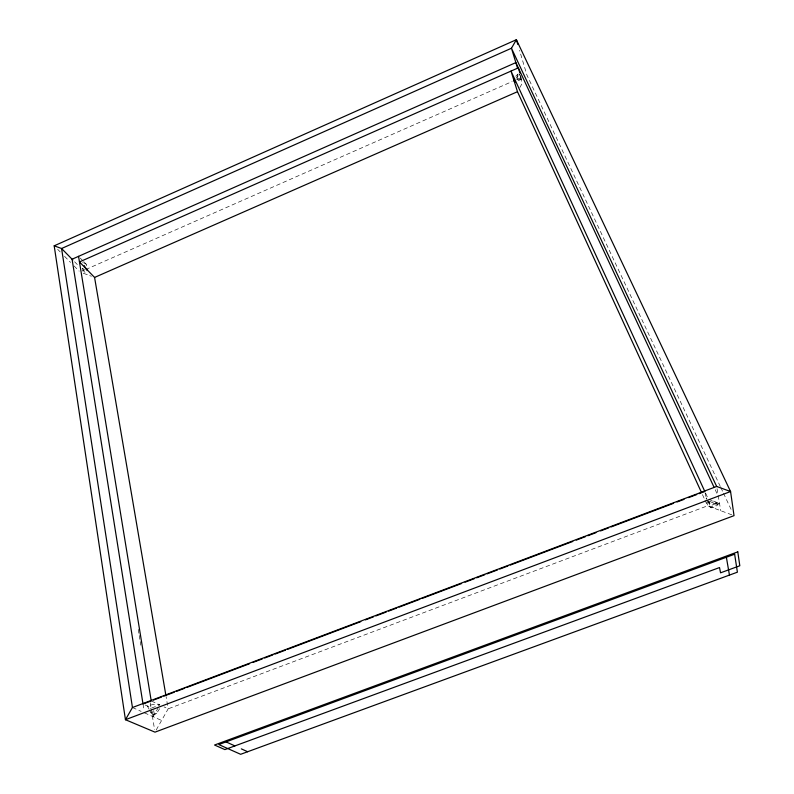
<?xml version="1.0" encoding="UTF-8"?>
<svg xmlns="http://www.w3.org/2000/svg" width="794" height="794" viewBox="0 0 794 794"><rect width="100%" height="100%" fill="white"/><g stroke="black" fill="none" stroke-linecap="round" stroke-linejoin="round"><path stroke-width="0.6" stroke-dasharray="3.97 2.98" d="M521.241 78.477C523.385 80.005 516.269 78.179 515.316 81.057M159.703 708.625L156.537 713.439L152.845 714.947M517.142 79.618L518.135 74.844L518.829 74.457M156.19 730.023L168.179 708.834L166.095 696.616M519.842 87.529L522.204 83.36L519.415 74.239M149.689 710.293L153.123 716.694L158.602 707.077M516.08 78.358L519.068 73.098M517.261 74.745L518.164 73.921M156.765 713.22L153.431 714.987A3.712 1.489 72.5 0 1 150.88 712.029M82.318 271.022L84.581 270.02M85.722 269.523L512.16 81.544M516.696 79.549L521.241 77.544M518.055 80.76L521.668 79.172M151.704 707.99L159.812 704.933L151.227 700.923M706.729 499.803L710.134 507.217L719.553 503.674L709.588 499.426M708.01 500.667L709.469 503.654L719.553 503.674L710.68 500.389M83.152 273.176L91.449 276.272M731.81 514.83L707.603 505.808L168.179 708.834L164.001 706.888M132.449 707.523L141.163 711.394M144.429 712.833L161.599 720.456M145.193 705.022L150.622 707.504M709.628 501.213C711.99 503.406 716.883 501.907 717.667 504.379A4.039 1.419 -22.1 0 1 712.228 507.733A4.039 1.419 -22.1 0 1 711.801 505.272A4.039 1.419 -22.1 0 1 717.667 504.379M84.343 269.642L82.377 268.511M83.459 269.176L82.229 268.412M57.634 249.316L60.225 251.936M64.532 256.303L70.567 262.417M74.011 265.911L79.182 271.151M74.567 261.752L78.05 265.305M82.268 269.603L87.28 274.724M80.244 258.1L82.784 260.72M83.628 261.593L86.169 264.213M706.273 498.017L706.888 498.682M705.072 492.697L706.511 499.198M706.412 499.089L706.243 498.751A9.994 0.814 67.1 0 1 706.66 498.354M149.113 709.231L147.396 706.025A9.359 3.087 -12.4 0 1 159.812 704.933M720.317 486.504L526.908 75.053L519.534 50.3M720.843 487.625L722.957 492.101M723.483 493.223L731.383 510.046M715.196 489.709L717.29 494.196M519.554 74.14L521.013 77.276M705.668 493.292L707.801 497.907M702.432 494.553L704.506 499.059M705.022 500.18L707.603 505.808L706.918 502.274M521.072 78.1L520.407 76.522M520.884 76.552L521.102 77.137M520.06 75.609L519.613 74.328M709.012 501.242L710.134 507.217M717.032 488.687L720.744 510.701M152.279 711.474L153.123 716.694M138.245 629.354L139.039 634.247M139.238 635.468L140.042 640.371M140.24 641.592L140.836 645.264M150.205 702.779L150.999 707.672M151.197 708.893L154.592 729.696M143.019 704.03L144.071 710.64M708.605 501.848A9.994 0.814 67.1 0 1 709.469 503.654M153.53 710.561A3.712 1.489 72.5 0 1 153.5 714.957M150.582 708.675A3.712 1.489 72.5 0 1 150.86 708.129M83.162 263.102A7.444 2.313 63.9 0 1 82.824 262.109M515.743 76.264A7.95 5.34 -29.5 0 1 517.847 74.299M84.353 263.449A2.987 1.906 -6 0 1 86.397 265.841"/><path stroke-width="1.19" d="M132.449 707.523L125.452 719.711L154.989 732.147L734.023 515.653L730.569 491.526L516.378 39.7L54.191 245.822L125.452 719.711L730.569 491.526L716.664 486.464L132.449 707.523L61.575 248.512L54.191 245.822M515.475 81.871L514.284 81.514A7.95 5.34 -29.5 0 1 514.443 78.497M519.921 73.117L518.313 67.857L79.46 261.931L94.575 277.434L517.48 91.707L511.008 71.083L704.635 491.039M153.45 700.09L161.559 697.023M163.872 696.149L174.293 692.199M176.615 691.326L184.724 688.259M187.037 687.376L249.594 663.715M253.068 662.404L262.338 658.891M264.65 658.018L272.759 654.951M275.081 654.077L285.503 650.127M287.815 649.254L360.794 621.642M365.429 619.886L373.537 616.819M375.86 615.946L386.281 612.005M388.603 611.122L396.712 608.055M399.025 607.182L419.877 599.291M422.19 598.418L461.572 583.521M465.056 582.201L474.316 578.697M476.638 577.824L484.747 574.747M487.059 573.873L497.491 569.933M499.803 569.05L507.912 565.983M510.224 565.11L572.782 541.448M576.255 540.128L585.525 536.625M587.838 535.751L595.947 532.685M600.582 530.928L608.69 527.861M611.013 526.988L673.56 503.317M677.034 502.007L683.991 499.376M688.616 497.62L696.725 494.553M699.048 493.679L704.834 491.486M87.022 270.565L87.102 269.762A7.444 2.313 63.9 0 1 84.273 265.633M226.032 741.884L234.875 745.913M241.326 748.861L247.629 751.739M72.83 259.985L61.575 248.512L511.465 48.236L516.378 39.7L517.777 44.414M716.664 486.464L511.465 48.236L517.638 68.433M714.153 487.466L515.862 62.597L72.075 259.211L143.019 704.03L151.227 700.923L78.546 256.343M517.48 91.707L701.4 492.3M726.371 557.259L729.458 575.084M94.575 277.434L165.886 695.395M737.785 551.86L214.529 745.02L224.881 749.596L719.523 567.551L720.545 572.831L739.809 565.755L737.785 551.86M734.639 554.202L218.797 744.564L240.642 754.3L737.398 572.176L734.639 554.202"/></g></svg>
